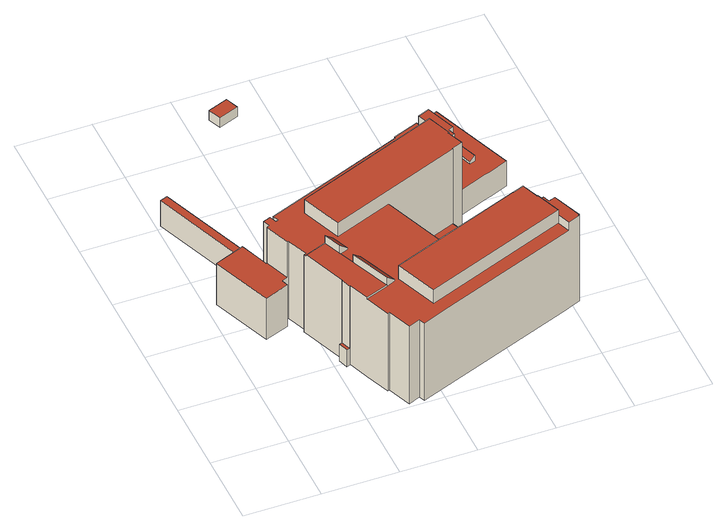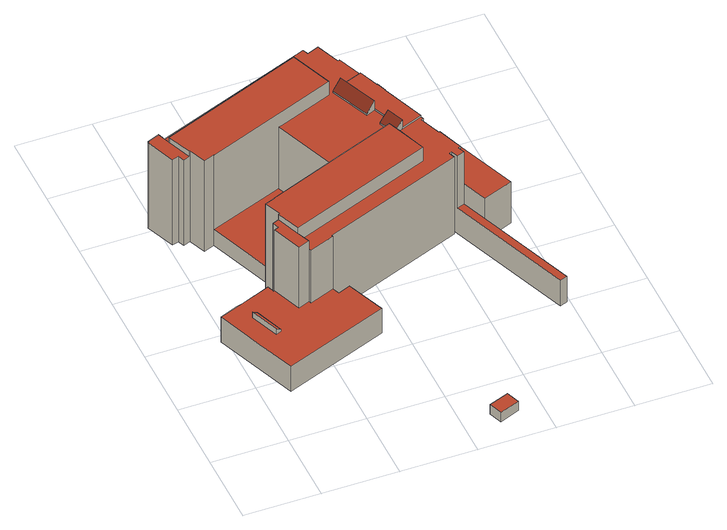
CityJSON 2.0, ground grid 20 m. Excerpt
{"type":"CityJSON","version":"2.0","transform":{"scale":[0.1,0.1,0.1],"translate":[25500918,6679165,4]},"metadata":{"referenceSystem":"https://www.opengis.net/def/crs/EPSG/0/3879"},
"CityObjects":{
"building1":{"type":"Building","attributes":{"Integrate_LoD[1].overlap_filter":89,"Integrate_LoD[1].overlap_file_to_DB":100,"Integrate_LoD[1].overlap_DB_to_file":100,"Integrate_LoD[1].area_diff_filter":10,"Integrate_LoD[1].area_diff":0,"Integrate_LoD[1].matching_mode":1,"Integrate_LoD[1].integration_date":"2016-10-28","Integrate_LoD[1].integrating_person":"vcdb_user","GroundLevel":4.67,"HighestRoof":29.37,"LowestRoof":29.37,"BREC_RoofNames":"flat","BREC_BuildingHeightNN":29.37,"KG_KRAKENN":5000529,"REPAIRED":"no","TILA_KOODI":2,"CODE":"111","C_KAYTTARK":"532","Rakennuksen_tila":"voimassa","Kayttotarkoitus":"Muu käyttötarkoitus","Kerroksia":6,"Kerrosala":13696,"Katuosoite":"Viikinkaari 1","Valmistunut":"2001-12-17","Rakennusaine":"Betoni tai kevytbetoni","Tilavuus":62600,"Kokonaisala":14980,"Rakennustunnus_(RATU)":45753,"Rakennustunnus_(VTJ-PRT)":"1031270202","roofType":"1000","measuredHeight":24.7},"address":[{"country":"Finland","locality":"Helsinki"},{"country":"Finland","locality":"Helsinki"}],"geometry":[{"type":"Solid","lod":"2","boundaries":[[[[0,1,2,3]],[[4,5,6,7,8,9,10,11]],[[12,13,14,15,16,17,18]],[[9,8,19,20]],[[21,22,7,6]],[[23,24,25,26]],[[27,28,29,30,31,32,33]],[[1,34,35,2]],[[36,37,38,39,40,41,42]],[[43,44,45,46,47]],[[48,37,36,49]],[[50,51,52,53]],[[54,55,56,57]],[[25,24,13,12,58,59,60]],[[53,52,61,62]],[[63,61,64,65]],[[57,56,66,63]],[[67,68,69,70,71,72,73]],[[4,11,74,75]],[[76,77,78,79,80,81,82,83]],[[84,85,86,32,31,23,26]],[[87,88,89,90,91]],[[61,52,51,92,64]],[[93,94,95,96,97,98,99]],[[100,101,102,103]],[[100,103,104,105,106,107,108]],[[14,66,109,15]],[[110,111,112,113]],[[66,56,55,114,109]],[[51,50,115,92]],[[55,54,116,114]],[[108,107,117,118,119,120]],[[89,121,122,90]],[[123,124,125,126,102,101,127,122,121]],[[62,30,29,128]],[[50,53,62,128,115]],[[129,130,131,132]],[[133,134,135,136]],[[104,126,125,129,132,137,138,112,111,105]],[[139,133,136,140]],[[141,48,49,142]],[[79,78,143,35,34,144]],[[134,145,146,135]],[[118,147,148,149,119]],[[150,151,152,153,140,136,135,146,27,33,32,86,85,59,58,12,18,17,154,155,156,157,158,75,74,159,20,19,160,161,162,163,164,165,166,142,49,36,42,41,3,2,35,143,78,77,76,83,167,168,169,68,67,73,113,112,138,137,132,131,98,97,96,170,171,172,173]],[[84,60,59,85]],[[5,4,75,158]],[[54,57,63,65,116]],[[40,39,174,47,46,175,176,82,81,80,79,144,34,1,0],[177,178,179,180]],[[181,182,183,184]],[[153,152,151,150,185,186,187,188,189,139,140]],[[190,191,173,172]],[[191,185,150,173]],[[11,10,159,74]],[[186,87,91,187]],[[192,43,47,174]],[[147,71,70,148]],[[72,110,113,73]],[[130,99,98,131]],[[93,88,87,94]],[[148,44,43,149]],[[193,194,195,16,15,109,114,116,65,64,92,115,128,29,28,145,134,133,139,189,188,187,91,90,122,127,101,100,108,120,119,149,43,192,38,37,48,141,196,197,198,199,22,21]],[[24,23,31,30,62,61,63,66,14,13]],[[16,195,154,17]],[[38,192,174,39]],[[198,197,181,184]],[[166,165,164,182,181,197,196]],[[95,200,170,96]],[[201,69,68,169]],[[202,203,179,178]],[[186,185,191,190,204,200,95,94,87]],[[70,69,201,205,45,44,148]],[[204,190,172,171]],[[82,176,167,83]],[[45,205,175,46]],[[10,9,20,159]],[[200,204,171,170]],[[145,28,27,146]],[[183,182,164,163]],[[126,104,103,102]],[[26,25,60,84]],[[7,22,199,161,160,19,8]],[[196,141,142,166]],[[88,93,99,130,129,125,124,123,121,89]],[[107,106,105,111,110,72,71,147,118,117]],[[203,206,180,179]],[[40,0,3,41]],[[5,158,157,156,193,21,6]],[[168,167,176,175,205,201,169]],[[207,202,178,177]],[[207,206,203,202]],[[161,199,198,184,183,163,162]],[[154,195,194,193,156,155]],[[206,207,177,180]]]],"semantics":{"surfaces":[{"type":"WallSurface"},{"type":"RoofSurface","Area":141.53,"RoofPitch":90,"ZMax":13.26,"ZMaxASL":17.93,"ZMin":13.26,"ZMinASL":17.93,"RoofOrientation":-1},{"type":"RoofSurface","Area":39.76,"RoofPitch":47.26,"ZMax":27.49,"ZMaxASL":32.16,"ZMin":25.11,"ZMinASL":29.78,"RoofOrientation":67.86},{"type":"GroundSurface"},{"type":"RoofSurface","Area":534.79,"RoofPitch":90,"ZMax":7.97,"ZMaxASL":12.64,"ZMin":7.96,"ZMinASL":12.64,"RoofOrientation":-1},{"type":"RoofSurface","Area":995.44,"RoofPitch":90,"ZMax":24.63,"ZMaxASL":29.3,"ZMin":24.63,"ZMinASL":29.3,"RoofOrientation":-1},{"type":"RoofSurface","Area":35.02,"RoofPitch":90,"ZMax":27.21,"ZMaxASL":31.88,"ZMin":27.21,"ZMinASL":31.88,"RoofOrientation":-1},{"type":"RoofSurface","Area":433.02,"RoofPitch":90,"ZMax":5.14,"ZMaxASL":9.81,"ZMin":5.14,"ZMinASL":9.81,"RoofOrientation":-1},{"type":"RoofSurface","Area":482.36,"RoofPitch":90,"ZMax":28.86,"ZMaxASL":33.53,"ZMin":28.86,"ZMinASL":33.53,"RoofOrientation":-1},{"type":"RoofSurface","Area":15.4,"RoofPitch":52.47,"ZMax":9.68,"ZMaxASL":14.35,"ZMin":8.54,"ZMinASL":13.21,"RoofOrientation":248.99}],"values":[[0,1,0,0,0,0,0,0,0,0,0,2,2,0,0,0,0,0,0,0,0,0,0,0,0,0,0,0,0,0,0,0,0,0,0,0,0,0,0,0,0,0,0,0,3,0,0,0,4,4,0,0,0,0,0,0,0,0,0,0,0,5,5,0,0,0,0,0,0,0,6,6,0,0,0,0,0,0,0,7,7,0,0,8,8,0,0,0,0,0,9,0,0,0]]}}]},
"building2":{"type":"Building","attributes":{"Integrate_LoD[1].overlap_filter":89,"Integrate_LoD[1].overlap_file_to_DB":100,"Integrate_LoD[1].overlap_DB_to_file":100,"Integrate_LoD[1].area_diff_filter":10,"Integrate_LoD[1].area_diff":0,"Integrate_LoD[1].matching_mode":1,"Integrate_LoD[1].integration_date":"2016-10-28","Integrate_LoD[1].integrating_person":"vcdb_user","GroundLevel":4.31,"HighestRoof":7.31,"LowestRoof":7.31,"BREC_RoofNames":"flat","BREC_BuildingHeightNN":7.31,"REPAIRED":"no","CODE":"210","roofType":"1000","measuredHeight":3},"address":[{"country":"Finland","locality":"Helsinki"},{"country":"Finland","locality":"Helsinki"}],"geometry":[{"type":"Solid","lod":"2","boundaries":[[[[208,209,210,211]],[[212,210,209,213]],[[213,209,208,214]],[[214,208,211,215]],[[213,214,215,212]],[[215,211,210,212]]]],"semantics":{"surfaces":[{"type":"GroundSurface"},{"type":"WallSurface"},{"type":"RoofSurface","Area":21.32,"RoofPitch":90,"ZMax":3,"ZMaxASL":7.31,"ZMin":3,"ZMinASL":7.31,"RoofOrientation":-1}],"values":[[0,1,1,1,2,1]]}}]}
},
"vertices":[
[494,638,86],[454,740,86],[454,740,7],[494,638,7],[150,368,139],[144,385,139],[160,391,139],[135,457,139],[133,457,139],[104,532,139],[25,502,139],[86,344,139],[225,212,7],[225,212,258],[181,327,258],[181,327,253],[178,334,253],[178,334,7],[181,327,7],[133,457,7],[104,532,7],[160,391,253],[135,457,253],[234,186,258],[224,212,258],[224,212,60],[234,186,60],[281,68,7],[281,68,253],[255,134,253],[255,134,258],[235,187,258],[235,187,7],[255,134,7],[730,846,86],[730,846,7],[535,629,7],[535,629,253],[534,632,253],[534,632,86],[526,651,86],[526,651,7],[534,632,7],[603,652,253],[603,652,279],[634,664,279],[634,664,86],[603,652,86],[163,486,253],[163,486,7],[340,167,258],[297,272,258],[273,262,282],[316,157,282],[280,312,258],[262,358,258],[238,348,282],[256,303,282],[224,212,7],[216,208,7],[216,208,60],[273,262,258],[316,157,258],[256,303,258],[273,262,253],[256,303,253],[238,348,258],[641,555,7],[658,562,7],[658,562,279],[641,555,279],[641,555,296],[638,554,296],[638,554,7],[86,344,7],[150,368,7],[752,598,7],[766,603,7],[816,622,7],[816,622,86],[766,603,86],[752,598,86],[673,567,86],[673,567,7],[225,183,60],[225,183,7],[234,186,7],[774,206,279],[774,206,295],[395,60,295],[395,60,253],[774,206,253],[297,272,253],[749,271,295],[749,271,279],[766,278,279],[766,278,7],[749,271,7],[747,270,7],[747,270,295],[431,422,253],[505,230,253],[505,230,58],[431,422,58],[627,498,58],[627,498,296],[431,422,296],[277,363,296],[277,363,253],[238,348,253],[655,510,296],[626,499,296],[626,499,7],[655,510,7],[262,358,253],[340,167,253],[280,312,253],[261,403,296],[236,470,296],[236,470,253],[261,403,253],[352,171,295],[352,171,253],[493,226,295],[505,230,295],[701,305,295],[701,305,58],[493,226,253],[316,157,253],[701,304,295],[730,315,295],[730,315,7],[701,304,7],[342,19,253],[311,7,253],[311,7,7],[342,19,7],[701,305,7],[627,498,7],[348,4,253],[348,4,7],[169,470,253],[169,470,7],[768,747,7],[768,747,86],[286,70,253],[286,70,7],[617,617,296],[617,617,279],[617,617,253],[819,185,7],[787,172,7],[785,171,7],[408,27,7],[184,337,7],[172,369,7],[163,392,7],[160,391,7],[144,385,7],[25,502,7],[135,457,7],[142,460,7],[135,479,7],[9,807,7],[29,814,7],[155,486,7],[162,468,7],[666,586,7],[664,585,7],[651,580,7],[773,260,7],[790,266,7],[820,188,7],[818,187,7],[601,658,86],[664,585,86],[666,586,86],[747,652,86],[733,647,86],[704,723,86],[718,729,86],[155,486,88],[29,814,88],[9,807,88],[135,479,88],[819,185,279],[787,172,279],[787,172,253],[785,171,253],[408,27,253],[820,188,279],[818,187,279],[601,658,253],[163,392,253],[172,369,253],[184,337,253],[162,468,253],[155,486,253],[135,479,253],[142,460,253],[773,260,279],[651,580,279],[733,647,92],[704,723,92],[790,266,279],[664,585,279],[718,729,103],[747,652,103],
[326,1095,3],[273,1075,3],[260,1110,3],[313,1130,3],[260,1110,33],[273,1075,33],[326,1095,33],[313,1130,33]
]}
